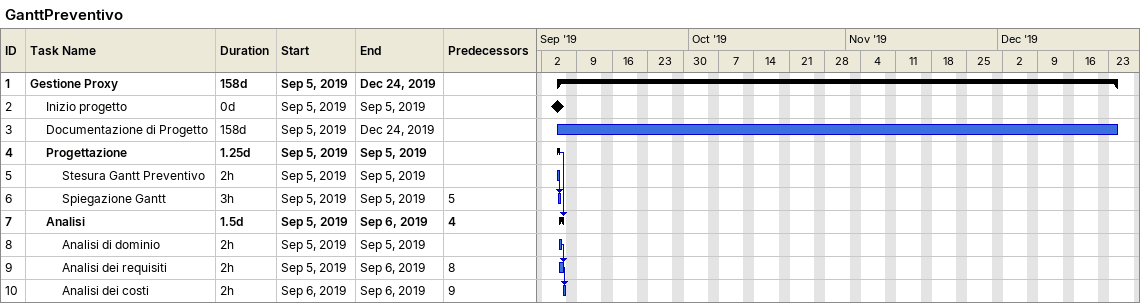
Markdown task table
GanttPreventivo

| ID | Level | Task | Duration | Start | Finish | Predecessors |
|---|---|---|---|---|---|---|
| 1 | 1 | **Gestione Proxy** | 158d | 2019-09-05 | 2019-12-24 |  |
| 2 | 2 | Inizio progetto | 0d | 2019-09-05 | 2019-09-05 |  |
| 3 | 2 | Documentazione di Progetto | 158d | 2019-09-05 | 2019-12-24 |  |
| 4 | 2 | **Progettazione** | 1.25d | 2019-09-05 | 2019-09-05 |  |
| 5 | 3 | Stesura Gantt Preventivo | 2h | 2019-09-05 | 2019-09-05 |  |
| 6 | 3 | Spiegazione Gantt | 3h | 2019-09-05 | 2019-09-05 | 5 |
| 7 | 2 | **Analisi** | 1.5d | 2019-09-05 | 2019-09-06 | 4 |
| 8 | 3 | Analisi di dominio | 2h | 2019-09-05 | 2019-09-05 |  |
| 9 | 3 | Analisi dei requisiti | 2h | 2019-09-05 | 2019-09-06 | 8 |
| 10 | 3 | Analisi dei costi | 2h | 2019-09-06 | 2019-09-06 | 9 |
